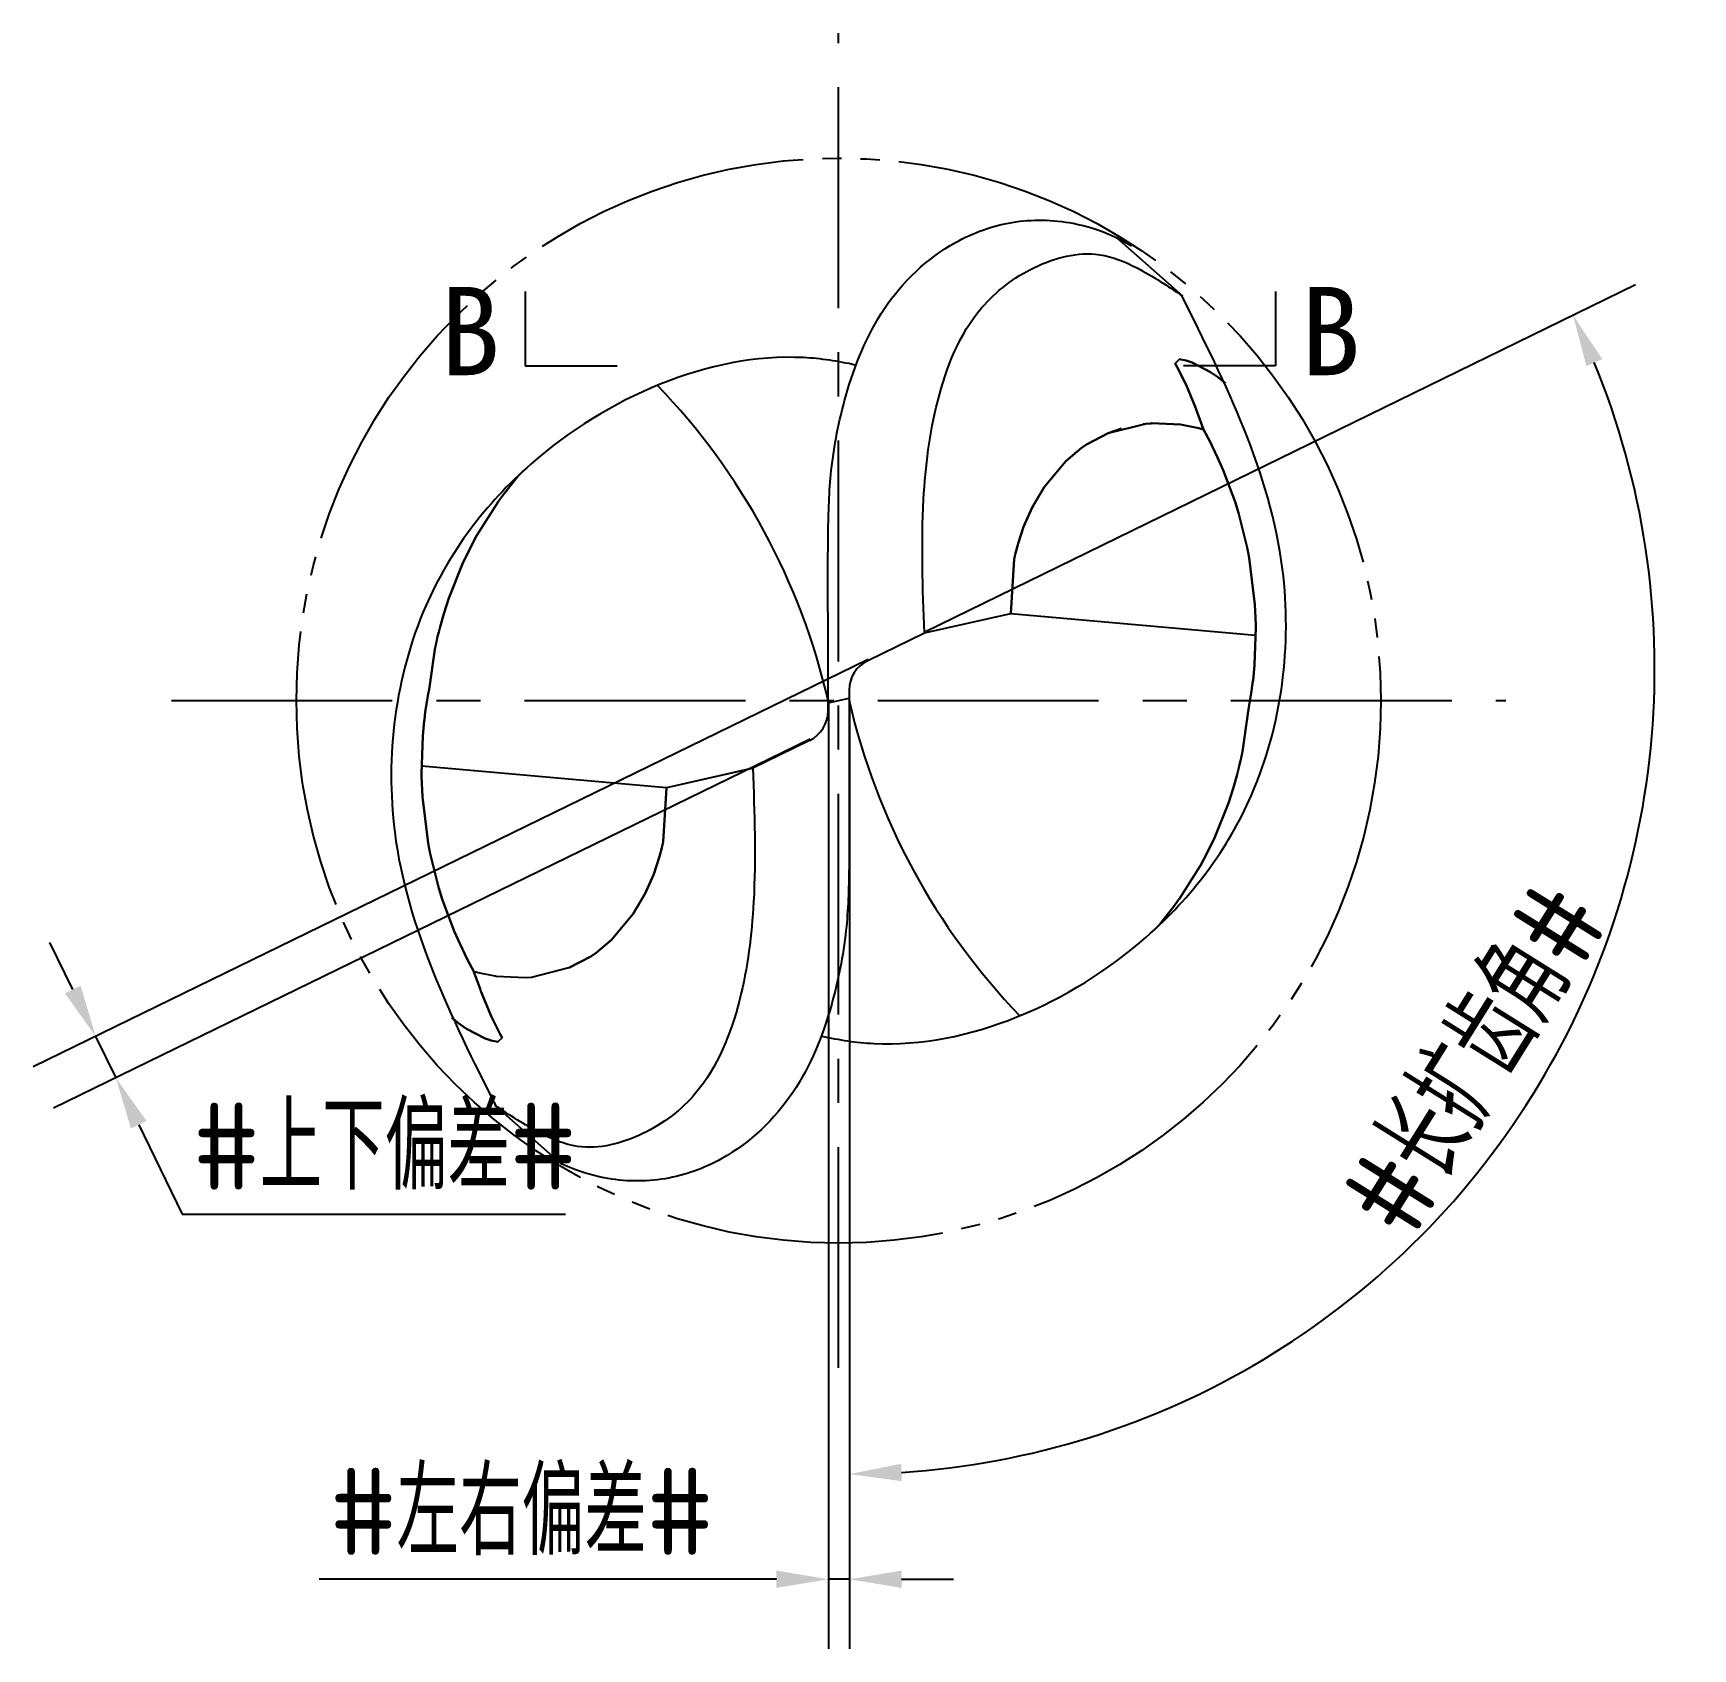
# Model space of a CAD drawing. Header units: millimetres. Extents: x 81.8 to 129.6, y 132 to 178.5.
import ezdxf

# ---------------------------------------------------------------- set-up
doc = ezdxf.new("R2010")
doc.units = ezdxf.units.MM
for name, pattern in [('ACAD_ISO04W100', [30, 24, -3, 0, -3]), ('CENTER', [50.8, 31.75, -6.35, 6.35, -6.35]), ('JIS_09_08', [10.75, 8, -0.55, 0.55, -0.55, 0.55, -0.55])]:
    doc.linetypes.add(name, pattern=pattern)
for name, color, linetype in [('中心线', 2, 'ACAD_ISO04W100'), ('标注', 7, 'Continuous'), ('注释', 3, 'Continuous'), ('虚线轮廓', 1, 'Continuous'), ('轮廓', 4, 'Continuous')]:
    doc.layers.add(name, color=color, linetype=linetype)
doc.styles.add('CFST0', font='gbenor.shx', dxfattribs={"bigfont": 'gbcbig.shx'})
doc.styles.get("Standard").update_dxf_attribs({"font": 'gbenor.shx'})
doc.dimstyles.new('TYToolDesignC1-1', dxfattribs={"dimtxt": 2.5, "dimasz": 1.5, "dimexe": 2, "dimexo": 0, "dimtad": 1, "dimtoh": 1, "dimdec": 3, "dimdsep": 46, "dimtxsty": 'CFST0', "dimcen": 2.502, "dimclrd": 3, "dimclre": 3, "dimclrt": 3, "dimazin": 2, "dimtfac": 1, "dimtdec": 3, "dimtmove": 0, "dimatfit": 3, "dimfxl": 1, "dimarcsym": 0})

# ---------------------------------------------------------------- blocks, each defined once
blk = doc.blocks.new('*D5')
at = {"layer": 'Defpoints', "color": 0, "transparency": 16777216}
for p in [(107.47, 161.25), (105.3, 160.19), (105.3, 160.19), (105.3, 159), (119.778, 142.105)]:
    blk.add_point(p, dxfattribs=at)
at = {"layer": '标注', "color": 3, "lineweight": -2, "transparency": 16777216}
for p, q in [((107.47, 161.25), (127.913, 171.236)), ((105.3, 159), (105.3, 135.024))]:
    blk.add_line(p, q, dxfattribs=at)
blk.add_arc((105.3, 160.19), 23.166, 273.7105, 22.3241, dxfattribs=at)
at = {"layer": '标注', "color": 3, "transparency": 16777216}
for points in [[(126.502, 168.887), (126.958, 169.092), (126.116, 170.358)], [(106.807, 136.822), (106.791, 137.322), (105.3, 137.024)]]:
    blk.add_solid(points, dxfattribs=at)
at = {"layer": '标注', "color": 3, "transparency": 16777216, "insert": (123.289, 148.956), "char_height": 2.5, "attachment_point": 5, "rotation": 58.0173, "style": 'CFST0'}
blk.add_mtext('#长扩齿角#', dxfattribs=at)
blk = doc.blocks.new('*D6')
at = {"layer": 'Defpoints', "color": 0, "transparency": 16777216}
for p in [(104.7, 159.27), (105.3, 159.27), (104.7, 134)]:
    blk.add_point(p, dxfattribs=at)
at = {"layer": '标注', "color": 3, "lineweight": -2, "transparency": 16777216}
for p, q in [((104.7, 159.27), (104.7, 132)), ((105.3, 159.27), (105.3, 132)), ((103.2, 134), (90.046, 134)), ((105.3, 134), (104.7, 134)), ((106.8, 134), (108.3, 134))]:
    blk.add_line(p, q, dxfattribs=at)
at = {"layer": '标注', "color": 3, "transparency": 16777216}
for points in [[(103.2, 134.25), (103.2, 133.75), (104.7, 134)], [(106.8, 134.25), (106.8, 133.75), (105.3, 134)]]:
    blk.add_solid(points, dxfattribs=at)
at = {"layer": '标注', "color": 3, "transparency": 16777216, "insert": (95.873, 135.944), "char_height": 2.5, "attachment_point": 5, "style": 'CFST0'}
blk.add_mtext('#左右偏差#', dxfattribs=at)
blk = doc.blocks.new('*D7')
at = {"layer": 'Defpoints', "color": 0, "transparency": 16777216}
for p in [(105.84, 160.45), (104.17, 158.16), (84.199, 148.419)]:
    blk.add_point(p, dxfattribs=at)
at = {"layer": '标注', "color": 3, "lineweight": -2, "transparency": 16777216}
for p, q in [((105.84, 160.45), (81.82, 148.735)), ((104.17, 158.16), (82.401, 147.543)), ((82.96, 150.96), (82.302, 152.308)), ((83.617, 149.611), (84.199, 148.419)), ((84.856, 147.071), (86.108, 144.504)), ((86.108, 144.504), (97.138, 144.504))]:
    blk.add_line(p, q, dxfattribs=at)
at = {"layer": '标注', "color": 3, "transparency": 16777216}
for points in [[(83.185, 151.069), (82.735, 150.85), (83.617, 149.611)], [(85.081, 147.181), (84.632, 146.962), (84.199, 148.419)]]:
    blk.add_solid(points, dxfattribs=at)
at = {"layer": '标注', "color": 3, "transparency": 16777216, "insert": (91.936, 146.448), "char_height": 2.5, "attachment_point": 5, "style": 'CFST0'}
blk.add_mtext('#上下偏差#', dxfattribs=at)
blk = doc.blocks.new('*U9')
blk.add_open_spline([(-4.144, -7.066), (-4.144, -6.983), (-4.144, -6.9), (-4.144, -6.817), (-4.143, -6.335), (-4.141, -4.71), (-4.168, -2.484), (-4.097, -0.006), (-3.655, 2.206), (-2.693, 4.638), (-0.866, 6.382), (1.136, 7.109), (2.724, 7.078), (3.709, 6.768), (4.108, 6.585), (4.152, 6.565)], degree=3, knots=[0, 0, 0, 0, 0.249407, 0.249407, 0.249407, 1.695854, 5.12226, 6.932354, 9.116352, 11.866425, 14.654293, 16.383767, 18.139095, 19.311505, 19.456217, 19.456217, 19.456217, 19.456217])
blk = doc.blocks.new('*U8')
at = {"layer": '轮廓'}
blk.add_blockref('*U9', (65.221, 6.752), dxfattribs=at)
at = {"layer": '轮廓', "rotation": 180}
blk.add_blockref('*U9', (57.533, -6.748), dxfattribs=at)
blk = doc.blocks.new('*U11')
blk.add_arc((-16.401, -8.889), 19.354, 13.0073, 43.9044)
blk = doc.blocks.new('*U10')
at = {"layer": '轮廓'}
blk.add_blockref('*U11', (58.62, 4.535), dxfattribs=at)
at = {"layer": '轮廓', "rotation": 180}
blk.add_blockref('*U11', (64.133, -4.531), dxfattribs=at)

msp = doc.modelspace()

# ---------------------------------------------------------------- linework, layer by layer
at = {"layer": '中心线', "linetype": 'CENTER', "ltscale": 0.2}
for p, q in [((104.99, 140.0779), (104.99, 178.4621)), ((85.7979, 159.27), (124.1821, 159.27))]:
    msp.add_line(p, q, dxfattribs=at)
at = {"layer": '注释'}
for p, q in [((95.9721, 171.0384), (95.9721, 168.8925)), ((117.5622, 171.0384), (117.5622, 168.8925)), ((95.9721, 168.8925), (98.6191, 168.8925)), ((117.5622, 168.8925), (114.9151, 168.8925))]:
    msp.add_line(p, q, dxfattribs=at)
at = {"layer": '虚线轮廓', "color": 7, "linetype": 'JIS_09_08'}
msp.add_circle((104.9901, 159.2685), 15.6, dxfattribs=at)
at = {"layer": '轮廓'}
for p, q in [((112.9942, 172.5794), (114.8815, 170.9059)), ((107.4564, 161.216), (109.9453, 161.7778)), ((109.9453, 161.7778), (116.9839, 161.1525)), ((105.8291, 160.4223), (107.4564, 161.216)), ((104.69, 159.2034), (105.29, 159.3366)), ((104.1565, 158.1252), (102.5054, 157.3199)), ((100.0347, 156.7622), (92.9961, 157.3875)), ((102.5054, 157.3199), (100.0345, 156.7623)), ((102.5236, 157.324), (100.0347, 156.7622)), ((95.0991, 147.6342), (97.0042, 145.9494))]:
    msp.add_line(p, q, dxfattribs=at)
for points in [[(113.4131, 172.3376), (112.9942, 172.5794), (112.9752, 172.5904)], [(112.9782, 172.5912), (112.9942, 172.5794)], [(112.979, 172.5882), (112.979, 172.5882), (112.9782, 172.5912)], [(112.9942, 172.5794), (112.979, 172.5882)], [(116.1198, 168.3987), (115.8921, 168.5759), (115.6914, 168.712), (115.1595, 168.9912), (115.0147, 169.0393), (115.0041, 169.0429), (114.9904, 169.0456), (114.8398, 169.0793), (114.7967, 169.0839), (114.6705, 168.9663), (114.6821, 168.9469), (114.7281, 168.8595), (114.9841, 168.3487), (115.259, 167.6949), (115.2741, 167.6506), (115.2803, 167.6394), (115.3072, 167.5629), (115.4845, 167.0697), (115.4845, 167.0697)], [(115.4845, 167.0697), (115.4845, 167.0697), (115.3072, 167.5629), (115.2803, 167.6394), (115.2741, 167.6506), (115.259, 167.6949), (114.9841, 168.3487), (114.7281, 168.8595), (114.6821, 168.9469), (114.6705, 168.9663), (114.7967, 169.0839), (114.7967, 169.0839), (114.8398, 169.0793), (114.9904, 169.0456), (115.0041, 169.0429), (115.0147, 169.0393), (115.1595, 168.9912), (115.6914, 168.712), (115.8921, 168.5759), (116.1198, 168.3987)], [(109.9453, 161.7778), (110.0405, 163.332), (110.079, 163.5065), (110.1435, 163.7523), (110.1532, 163.7871), (110.3074, 164.2629), (110.5542, 164.8216), (110.9017, 165.4072), (111.526, 166.1538), (111.9649, 166.5257), (112.1182, 166.6312), (112.7465, 166.9605), (113.8286, 167.2311), (113.974, 167.2411), (113.9958, 167.2437), (114.8366, 167.2051), (114.8737, 167.1989), (115.3565, 167.1029), (115.4224, 167.0852), (115.4466, 167.0788), (115.4572, 167.0752), (115.4709, 167.0724), (115.4845, 167.0697)], [(115.4845, 167.0697), (115.4845, 167.0697), (115.4845, 167.0697), (115.4709, 167.0724), (115.4572, 167.0752), (115.4466, 167.0788), (115.4224, 167.0852), (115.3565, 167.1029), (114.8737, 167.1989), (114.8366, 167.2051), (113.9958, 167.2437), (113.974, 167.2411), (113.8286, 167.2311), (112.7465, 166.9605), (113.8286, 167.2311), (113.7473, 167.2222)], [(113.1279, 167.0949), (112.7465, 166.9605), (112.1182, 166.6312), (111.9649, 166.5257), (111.526, 166.1538), (110.9017, 165.4072), (110.5542, 164.8216), (110.3074, 164.2629), (110.1532, 163.7871), (110.1435, 163.7523), (110.079, 163.5065), (110.0405, 163.332), (109.9453, 161.7778)], [(115.4845, 167.0697), (115.4861, 167.0636), (115.6668, 166.7258), (115.891, 166.2612), (116.0525, 165.8989), (116.3937, 164.986), (116.4918, 164.6679), (116.7415, 163.6758), (116.7629, 163.5721), (116.7993, 163.3758), (116.9652, 162.0361), (116.9823, 161.648), (116.9895, 161.4407), (116.9914, 161.3736), (116.9547, 160.2855), (116.9121, 159.8556), (116.9087, 159.8322), (116.8915, 159.6924), (116.8706, 159.5419), (116.7843, 159.0231), (116.7843, 159.0231), (116.7843, 159.0231), (116.7851, 159.0201), (116.7837, 159.0133), (116.7595, 158.8877), (116.7595, 158.8877)], [(116.7595, 158.8877), (116.7837, 159.0133), (116.7851, 159.0201), (116.7843, 159.0231), (116.7843, 159.0231), (116.7843, 159.0231), (116.8706, 159.5419), (116.8915, 159.6924), (116.9087, 159.8322), (116.9121, 159.8556), (116.9547, 160.2855), (116.9914, 161.3736), (116.9895, 161.4407), (116.9823, 161.648), (116.9652, 162.0361), (116.7993, 163.3758), (116.7629, 163.5721), (116.7415, 163.6758), (116.4918, 164.6679), (116.3937, 164.986), (116.0525, 165.8989), (115.891, 166.2612), (115.6668, 166.7258), (115.4861, 167.0636), (115.4845, 167.0697), (115.4845, 167.0697)], [(93.2215, 159.6523), (93.3752, 160.7364), (93.4295, 161.0021), (93.4556, 161.1089), (93.4851, 161.2391), (93.524, 161.3943), (93.6301, 161.7672), (93.7734, 162.2176), (94.1663, 163.2017), (94.3963, 163.6721), (94.5774, 164.0103), (95.1962, 164.984), (95.2095, 165.0005), (95.3533, 165.2), (95.7535, 165.7031), (95.9012, 165.8582)], [(95.9012, 165.8582), (95.7535, 165.7031), (95.3533, 165.2), (95.2095, 165.0005), (95.1962, 164.984), (94.5774, 164.0103), (94.3963, 163.6721), (94.1663, 163.2017), (93.7734, 162.2176), (93.6301, 161.7672), (93.524, 161.3943), (93.4851, 161.2391), (93.4556, 161.1089), (93.4295, 161.0021), (93.3752, 160.7364), (93.2215, 159.6523)], [(94.4964, 151.4703), (94.4948, 151.4764), (94.3142, 151.8142), (94.0899, 152.2788), (93.9284, 152.6411), (93.5873, 153.554), (93.4891, 153.8721), (93.2394, 154.8642), (93.218, 154.9679), (93.1816, 155.1642), (93.0157, 156.5039), (92.9986, 156.892), (92.9914, 157.0993), (92.9895, 157.1664), (93.0263, 158.2545), (93.0688, 158.6844), (93.0722, 158.7078), (93.0894, 158.8476), (93.1103, 158.9981), (93.1966, 159.5169), (93.1966, 159.5169), (93.1966, 159.5169), (93.1958, 159.5199), (93.1972, 159.5267), (93.2215, 159.6523), (93.2215, 159.6523)], [(93.2215, 159.6523), (93.1972, 159.5267), (93.1958, 159.5199), (93.1966, 159.5169), (93.1966, 159.5169), (93.1966, 159.5169), (93.1103, 158.9981), (93.0894, 158.8476), (93.0722, 158.7078), (93.0688, 158.6844), (93.0263, 158.2545), (92.9895, 157.1664), (92.9914, 157.0993), (92.9986, 156.892), (93.0157, 156.5039), (93.1816, 155.1642), (93.218, 154.9679), (93.2394, 154.8642), (93.4891, 153.8721), (93.5873, 153.554), (93.9284, 152.6411), (94.0899, 152.2788), (94.3142, 151.8142), (94.4948, 151.4764), (94.4964, 151.4703), (94.4964, 151.4703)], [(116.7595, 158.8877), (116.6057, 157.8036), (116.5514, 157.5379), (116.5253, 157.4311), (116.4958, 157.3009), (116.4569, 157.1457), (116.3508, 156.7728), (116.2075, 156.3224), (115.8146, 155.3383), (115.5846, 154.8679), (115.4036, 154.5297), (114.7848, 153.556), (114.7715, 153.5395), (114.6276, 153.34), (114.2274, 152.8369), (114.0797, 152.6818)], [(114.0797, 152.6818), (114.2274, 152.8369), (114.6276, 153.34), (114.7715, 153.5395), (114.7848, 153.556), (115.4036, 154.5297), (115.5846, 154.8679), (115.8146, 155.3383), (116.2075, 156.3224), (116.3508, 156.7728), (116.4569, 157.1457), (116.4958, 157.3009), (116.5253, 157.4311), (116.5514, 157.5379), (116.6057, 157.8036), (116.7595, 158.8877)], [(100.0347, 156.7622), (99.9395, 155.208), (99.901, 155.0335), (99.8365, 154.7877), (99.8268, 154.7529), (99.6726, 154.2771), (99.4258, 153.7184), (99.0783, 153.1328), (98.454, 152.3862), (98.0151, 152.0143), (97.8618, 151.9088), (97.2335, 151.5795), (96.1514, 151.3089), (96.006, 151.2989), (95.9842, 151.2963), (95.1434, 151.3349), (95.1063, 151.3411), (94.6235, 151.4371), (94.5576, 151.4548), (94.5334, 151.4612), (94.5228, 151.4648), (94.5091, 151.4676), (94.4955, 151.4703)], [(97.2335, 151.5795), (97.8618, 151.9088), (98.0151, 152.0143), (98.454, 152.3862), (99.0783, 153.1328), (99.4258, 153.7184), (99.6726, 154.2771), (99.8268, 154.7529), (99.8365, 154.7877), (99.901, 155.0335), (99.9395, 155.208), (100.0347, 156.7622)], [(93.8611, 150.1413), (94.0889, 149.9641), (94.2895, 149.828), (94.8214, 149.5488), (94.9662, 149.5007), (94.9769, 149.4971), (94.9905, 149.4944), (95.1411, 149.4607), (95.1842, 149.4561), (95.3104, 149.5737), (95.2988, 149.5931), (95.2528, 149.6805), (94.9969, 150.1913), (94.7219, 150.8451), (94.7068, 150.8894), (94.7006, 150.9006), (94.6737, 150.9771), (94.4964, 151.4703), (94.4964, 151.4703)], [(94.4964, 151.4703), (94.4964, 151.4703), (94.6737, 150.9771), (94.7006, 150.9006), (94.7068, 150.8894), (94.7219, 150.8451), (94.9969, 150.1913), (95.2528, 149.6805), (95.2988, 149.5931), (95.3104, 149.5737), (95.1842, 149.4561), (95.1842, 149.4561), (95.1411, 149.4607), (94.9905, 149.4944), (94.9769, 149.4971), (94.9662, 149.5007), (94.8214, 149.5488), (94.2895, 149.828), (94.0889, 149.9641), (93.8611, 150.1413)]]:
    msp.add_lwpolyline(points, dxfattribs=at)
for centre, start, end in [((106.2399, 159.5658), 115.62465, 180.02178), ((103.74, 158.9791), 296, 0)]:
    msp.add_arc(centre, 0.95, start, end, dxfattribs=at)
for points in [[(107.4564, 161.216), (107.4357, 165.0601), (107.8417, 167.8846), (109.104, 170.5639), (110.6241, 171.7234), (112.5021, 172.0916), (113.5755, 171.71), (114.8815, 170.9059)], [(102.5236, 157.324), (102.5443, 153.4799), (102.1383, 150.6554), (100.876, 147.9761), (99.3559, 146.8166), (97.4779, 146.4484), (96.4045, 146.83), (95.0985, 147.6341)]]:
    msp.add_spline(points, degree=3, dxfattribs=at)
at = {"layer": '轮廓', "linetype": 'Continuous'}
for points in [[(104.5024, 149.6218), (104.9992, 149.5092), (108.1671, 149.03), (113.4439, 151.3415), (117.5211, 156.766), (118.4073, 163.8394), (116.1328, 168.3793), (114.8566, 170.9266)], [(105.4785, 168.9182), (104.9818, 169.0308), (101.8138, 169.51), (96.537, 167.1985), (92.4598, 161.774), (91.5737, 154.7006), (93.8481, 150.1607), (95.1243, 147.6134)]]:
    msp.add_open_spline(points, degree=3, knots=[1.6320637, 1.6320637, 1.6320637, 1.6320637, 2.1343245, 4.8418302, 6.475299, 8.58694, 11.286565, 11.286565, 11.286565, 11.286565], dxfattribs=at)

# ---------------------------------------------------------------- block references
at = {"layer": '轮廓'}
for name in ['*U8', '*U10']:
    msp.add_blockref(name, (43.6133, 159.268), dxfattribs=at)

# ---------------------------------------------------------------- texts
at = {"layer": '注释', "char_height": 2.53935, "width": 21.860635}
for insert, attachment_point in [((93.5274, 171.1655), 1), ((120.0069, 171.1655), 3)]:
    msp.add_mtext('{\\f宋体|b0|i0|c134|p2;B}', dxfattribs=dict(at, insert=insert, attachment_point=attachment_point))

# ---------------------------------------------------------------- dimensions: what is measured, and where the dimension line sits
at = {"layer": '标注'}
dim = msp.add_angular_dim_2l(base=(119.7778, 142.1047), line1=((105.3, 160.19), (107.47, 161.25)), line2=((105.3, 160.19), (105.3, 159)), text='#长扩齿角#', dimstyle='TYToolDesignC1-1', dxfattribs=at)
dim.commit()
dim.dimension.update_dxf_attribs({"geometry": '*D5', "text_midpoint": (123.2894, 148.9565)})
dim = msp.add_linear_dim(base=(84.1988, 148.4194), p1=(105.84, 160.45), p2=(104.17, 158.16), angle=296, text='#上下偏差#', dimstyle='TYToolDesignC1-1', dxfattribs=at)
dim.commit()
dim.dimension.update_dxf_attribs({"geometry": '*D7', "text_midpoint": (91.9357, 144.5039), "dimtype": 160})
dim = msp.add_linear_dim(base=(104.7, 134), p1=(105.3, 159.27), p2=(104.7, 159.27), text='#左右偏差#', dimstyle='TYToolDesignC1-1', dxfattribs=at)
dim.commit()
dim.dimension.update_dxf_attribs({"geometry": '*D6', "text_midpoint": (95.8728, 135.9439)})

doc.saveas('drawing.dxf')
